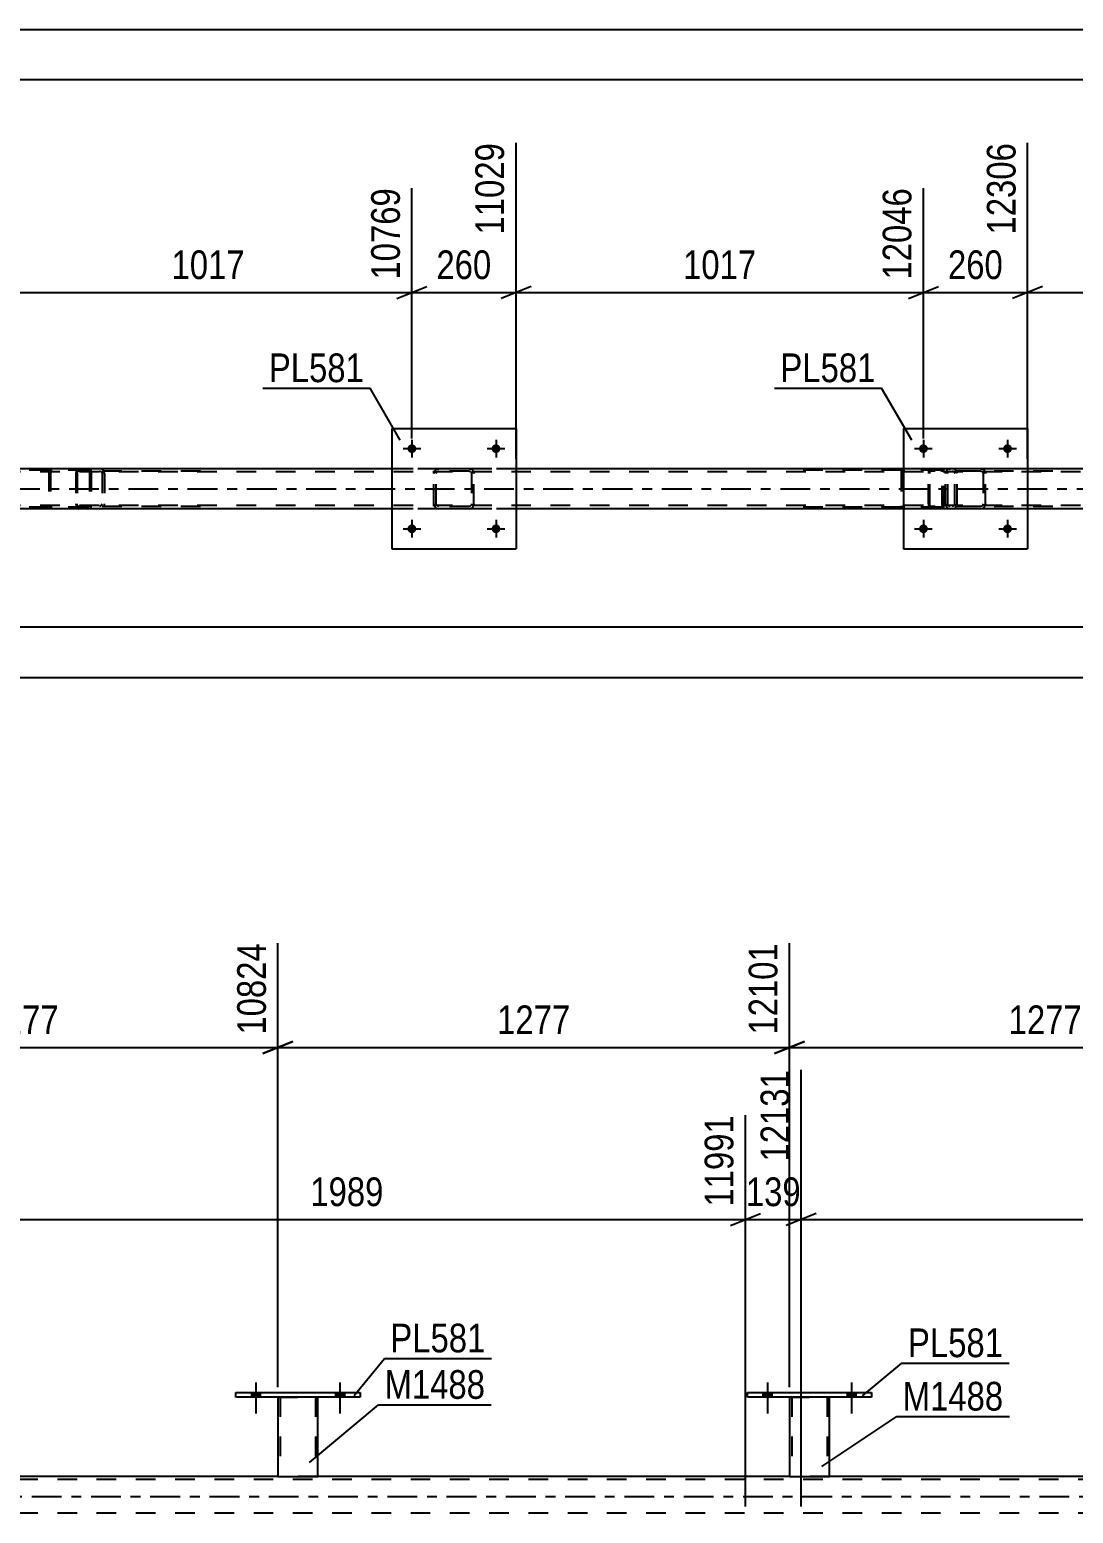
# Model space of a CAD drawing. Header units: millimetres. Extents: x 0 to 841, y 0 to 594.
# Drawn here: x 480.7 to 584.9, y 445.9 to 594 of the extents above; entities that cross this region are included whole.
import ezdxf

# ---------------------------------------------------------------- set-up
doc = ezdxf.new("R2010")
doc.units = ezdxf.units.MM
doc.linetypes.add('DXK_LINE_DOT2', pattern=[3.9198, 1.9599, -1.9599])
doc.linetypes.add('DXK_LINE_DOT3', pattern=[5.9187, 2.979, -0.9799, 0.9799, -0.9799])
doc.styles.add('Arial Narrow', font='ARIALN.TTF', dxfattribs={"height": 0.2})

# ---------------------------------------------------------------- blocks, each defined once
blk = doc.blocks.new('Unknown-815137657-1135')
at = {"color": 5, "linetype": 'Continuous'}
for p, q in [((841, 594), (0, 594)), ((836, 589), (5, 589))]:
    blk.add_line(p, q, dxfattribs=at)
blk = doc.blocks.new('Bolt-815137657-3129 - 3122')
at = {"linetype": 'Continuous'}
for points in [[(519.29, 544.17, -1), (518.41, 544.17, -1)], [(527.69, 544.17, -1), (526.81, 544.17, -1)]]:
    blk.add_hatch(color=1, dxfattribs=at).paths.add_polyline_path(points)
at = {"color": 1, "linetype": 'Continuous'}
for p, q in [((517.97, 544.17), (519.73, 544.17)), ((518.85, 545.05), (518.85, 543.29)), ((526.37, 544.17), (528.13, 544.17)), ((527.25, 545.05), (527.25, 543.29))]:
    blk.add_line(p, q, dxfattribs=at)
blk = doc.blocks.new('Bolt-815137657-3154 - 3122')
at = {"linetype": 'Continuous'}
for points in [[(570.37, 552.17, -1), (569.49, 552.17, -1)], [(578.77, 552.17, -1), (577.89, 552.17, -1)]]:
    blk.add_hatch(color=1, dxfattribs=at).paths.add_polyline_path(points)
at = {"color": 1, "linetype": 'Continuous'}
for p, q in [((569.93, 553.05), (569.93, 551.29)), ((578.33, 553.05), (578.33, 551.29)), ((569.05, 552.17), (570.81, 552.17)), ((577.45, 552.17), (579.21, 552.17))]:
    blk.add_line(p, q, dxfattribs=at)
blk = doc.blocks.new('Bolt-815137657-3155 - 3122')
at = {"linetype": 'Continuous'}
for points in [[(570.37, 544.17, -1), (569.49, 544.17, -1)], [(578.77, 544.17, -1), (577.89, 544.17, -1)]]:
    blk.add_hatch(color=1, dxfattribs=at).paths.add_polyline_path(points)
at = {"color": 1, "linetype": 'Continuous'}
for p, q in [((569.05, 544.17), (570.81, 544.17)), ((569.93, 545.05), (569.93, 543.29)), ((577.45, 544.17), (579.21, 544.17)), ((578.33, 545.05), (578.33, 543.29))]:
    blk.add_line(p, q, dxfattribs=at)
blk = doc.blocks.new('Part-815137657-3163 - 3122')
at = {"color": 2, "linetype": 'Continuous'}
for p, q in [((567.93, 554.17), (567.93, 542.17)), ((567.93, 554.17), (580.33, 554.17)), ((580.33, 554.17), (580.33, 542.17)), ((567.93, 542.17), (580.33, 542.17))]:
    blk.add_line(p, q, dxfattribs=at)
blk = doc.blocks.new('Part-815137657-3164 - 3122')
at = {"color": 7, "linetype": 'DXK_LINE_DOT2'}
for p, q in [((572.13, 549.69), (572.16, 549.87)), ((572.16, 549.87), (572.13, 549.69)), ((572.13, 546.65), (572.13, 549.69)), ((572.37, 549.69), (572.38, 549.78)), ((572.37, 546.65), (572.37, 549.69)), ((572.38, 549.78), (572.44, 549.86)), ((572.42, 550.13), (572.61, 550.17)), ((572.61, 550.17), (572.42, 550.13)), ((572.44, 549.86), (572.51, 549.91)), ((572.51, 549.91), (572.61, 549.93)), ((575.65, 550.17), (572.61, 550.17)), ((575.65, 549.93), (572.61, 549.93)), ((575.65, 550.17), (575.83, 550.13)), ((575.83, 550.13), (575.65, 550.17)), ((575.65, 549.93), (575.74, 549.91)), ((575.74, 549.91), (575.82, 549.86)), ((575.82, 549.86), (575.87, 549.78)), ((575.87, 549.78), (575.89, 549.69)), ((575.89, 549.69), (575.89, 546.65)), ((576.09, 549.87), (576.13, 549.69)), ((576.13, 549.69), (576.09, 549.87)), ((576.13, 546.65), (576.13, 549.69)), ((572.16, 546.46), (572.13, 546.65)), ((572.13, 546.65), (572.16, 546.46)), ((572.38, 546.55), (572.37, 546.65)), ((575.89, 546.65), (575.87, 546.55)), ((576.13, 546.65), (576.09, 546.46)), ((576.09, 546.46), (576.13, 546.65)), ((572.44, 546.48), (572.38, 546.55)), ((572.61, 546.17), (572.42, 546.2)), ((572.42, 546.2), (572.61, 546.17)), ((572.51, 546.42), (572.44, 546.48)), ((572.61, 546.41), (572.51, 546.42)), ((575.65, 546.41), (572.61, 546.41)), ((575.65, 546.17), (572.61, 546.17)), ((575.74, 546.42), (575.65, 546.41)), ((575.83, 546.2), (575.65, 546.17)), ((575.65, 546.17), (575.83, 546.2)), ((575.82, 546.48), (575.74, 546.42)), ((575.87, 546.55), (575.82, 546.48))]:
    blk.add_line(p, q, dxfattribs=at)
at = {"color": 7, "linetype": 'DXK_LINE_DOT3'}
blk.add_line((574.13, 548.17), (574.13, 548.17), dxfattribs=at)
at = {"color": 7, "linetype": 'DXK_LINE_DOT2'}
for centre, start, end in [((572.61, 549.69), 112.5, 157.5), ((572.61, 549.69), 112.5, 157.5), ((575.65, 549.69), 22.5, 67.5), ((575.65, 549.69), 22.5, 67.5), ((572.61, 546.65), 202.5, 247.5), ((572.61, 546.65), 202.5, 247.5), ((575.65, 546.65), 292.5, 337.5), ((575.65, 546.65), 292.5, 337.5)]:
    blk.add_arc(centre, 0.48, start, end, dxfattribs=at)
blk = doc.blocks.new('Part-815137657-3169 - 3122')
at = {"color": 2, "linetype": 'Continuous'}
for p, q in [((516.85, 554.17), (516.85, 542.17)), ((516.85, 554.17), (529.25, 554.17)), ((529.25, 554.17), (529.25, 542.17)), ((516.85, 542.17), (529.25, 542.17))]:
    blk.add_line(p, q, dxfattribs=at)
blk = doc.blocks.new('Part-815137657-3182 - 3122')
at = {"color": 7, "linetype": 'DXK_LINE_DOT2'}
for p, q in [((521.05, 549.69), (521.08, 549.87)), ((521.08, 549.87), (521.05, 549.69)), ((521.05, 546.65), (521.05, 549.69)), ((521.29, 549.69), (521.3, 549.78)), ((521.29, 546.65), (521.29, 549.69)), ((521.3, 549.78), (521.36, 549.86)), ((521.34, 550.13), (521.53, 550.17)), ((521.53, 550.17), (521.34, 550.13)), ((521.36, 549.86), (521.43, 549.91)), ((521.43, 549.91), (521.53, 549.93)), ((524.57, 550.17), (521.53, 550.17)), ((524.57, 549.93), (521.53, 549.93)), ((524.57, 550.17), (524.75, 550.13)), ((524.75, 550.13), (524.57, 550.17)), ((524.57, 549.93), (524.66, 549.91)), ((524.66, 549.91), (524.73, 549.86)), ((524.73, 549.86), (524.79, 549.78)), ((524.79, 549.78), (524.81, 549.69)), ((524.81, 549.69), (524.81, 546.65)), ((525.01, 549.87), (525.05, 549.69)), ((525.05, 549.69), (525.01, 549.87)), ((525.05, 546.65), (525.05, 549.69)), ((521.08, 546.46), (521.05, 546.65)), ((521.05, 546.65), (521.08, 546.46)), ((521.3, 546.55), (521.29, 546.65)), ((524.81, 546.65), (524.79, 546.55)), ((525.05, 546.65), (525.01, 546.46)), ((525.01, 546.46), (525.05, 546.65)), ((521.36, 546.48), (521.3, 546.55)), ((521.53, 546.17), (521.34, 546.2)), ((521.34, 546.2), (521.53, 546.17)), ((521.43, 546.42), (521.36, 546.48)), ((521.53, 546.41), (521.43, 546.42)), ((524.57, 546.41), (521.53, 546.41)), ((524.57, 546.17), (521.53, 546.17)), ((524.66, 546.42), (524.57, 546.41)), ((524.75, 546.2), (524.57, 546.17)), ((524.57, 546.17), (524.75, 546.2)), ((524.73, 546.48), (524.66, 546.42)), ((524.79, 546.55), (524.73, 546.48))]:
    blk.add_line(p, q, dxfattribs=at)
at = {"color": 7, "linetype": 'DXK_LINE_DOT3'}
blk.add_line((523.05, 548.17), (523.05, 548.17), dxfattribs=at)
at = {"color": 7, "linetype": 'DXK_LINE_DOT2'}
for centre, start, end in [((521.53, 549.69), 112.5, 157.5), ((521.53, 549.69), 112.5, 157.5), ((524.57, 549.69), 22.5, 67.5), ((524.57, 549.69), 22.5, 67.5), ((521.53, 546.65), 202.5, 247.5), ((521.53, 546.65), 202.5, 247.5), ((524.57, 546.65), 292.5, 337.5), ((524.57, 546.65), 292.5, 337.5)]:
    blk.add_arc(centre, 0.48, start, end, dxfattribs=at)
blk = doc.blocks.new('Part-815137657-3214 - 3122')
at = {"color": 7, "linetype": 'DXK_LINE_DOT2'}
for p, q in [((486.5, 550.17), (471.18, 550.17)), ((486.5, 550.01), (471.18, 550.01)), ((482.61, 549.97), (482.59, 549.85)), ((482.59, 549.85), (482.59, 546.49)), ((482.76, 549.85), (482.77, 549.91)), ((482.76, 549.85), (482.76, 546.49)), ((482.77, 549.91), (482.81, 549.96)), ((482.93, 550.17), (482.8, 550.14)), ((482.81, 549.96), (482.86, 549.99)), ((482.86, 549.99), (482.93, 550.01)), ((486.63, 550.14), (486.5, 550.17)), ((486.5, 550.01), (486.57, 549.99)), ((486.57, 549.99), (486.59, 549.98)), ((486.59, 549.98), (486.62, 549.96)), ((486.62, 549.96), (486.66, 549.91)), ((486.66, 549.91), (486.67, 549.85)), ((486.67, 549.85), (486.67, 546.49)), ((486.84, 549.85), (486.82, 549.97)), ((486.84, 549.85), (486.84, 546.49)), ((486.5, 546.33), (471.18, 546.33)), ((486.5, 546.17), (471.18, 546.17)), ((482.59, 546.49), (482.61, 546.36)), ((482.77, 546.43), (482.76, 546.49)), ((482.81, 546.37), (482.77, 546.43)), ((482.8, 546.19), (482.93, 546.17)), ((482.86, 546.34), (482.81, 546.37)), ((482.93, 546.33), (482.86, 546.34)), ((486.5, 546.33), (486.57, 546.34)), ((486.5, 546.17), (486.63, 546.19)), ((486.57, 546.34), (486.59, 546.35)), ((486.59, 546.35), (486.62, 546.37)), ((486.66, 546.43), (486.62, 546.37)), ((486.67, 546.49), (486.66, 546.43)), ((486.82, 546.36), (486.84, 546.49))]:
    blk.add_line(p, q, dxfattribs=at)
for centre, start, end in [((482.92, 549.83), 110.7583, 155.68), ((486.52, 549.83), 24.32, 69.2417), ((482.92, 546.5), 204.32, 249.2417)]:
    blk.add_arc(centre, 0.331, start, end, dxfattribs=at)
blk = doc.blocks.new('Bolt-815137657-3234 - 3122')
at = {"linetype": 'Continuous'}
for points in [[(519.29, 552.17, -1), (518.41, 552.17, -1)], [(527.69, 552.17, -1), (526.81, 552.17, -1)]]:
    blk.add_hatch(color=1, dxfattribs=at).paths.add_polyline_path(points)
at = {"color": 1, "linetype": 'Continuous'}
for p, q in [((518.85, 553.05), (518.85, 551.29)), ((527.25, 553.05), (527.25, 551.29)), ((517.97, 552.17), (519.73, 552.17)), ((526.37, 552.17), (528.13, 552.17))]:
    blk.add_line(p, q, dxfattribs=at)
blk = doc.blocks.new('Part-815137657-3261 - 3122')
at = {"color": 7, "linetype": 'DXK_LINE_DOT2'}
for p, q in [((571.64, 550.17), (556.31, 550.17)), ((571.64, 550.01), (556.31, 550.01)), ((567.75, 549.97), (567.72, 549.85)), ((567.72, 549.85), (567.72, 546.49)), ((567.89, 549.85), (567.91, 549.91)), ((567.89, 549.85), (567.89, 546.49)), ((567.91, 549.91), (567.94, 549.96)), ((568.06, 550.17), (567.93, 550.14)), ((567.94, 549.96), (568, 549.99)), ((568, 549.99), (568.06, 550.01)), ((571.77, 550.14), (571.64, 550.17)), ((571.64, 550.01), (571.7, 549.99)), ((571.7, 549.99), (571.76, 549.96)), ((571.76, 549.96), (571.8, 549.91)), ((571.8, 549.91), (571.81, 549.85)), ((571.81, 546.49), (571.81, 549.85)), ((571.98, 549.85), (571.95, 549.97)), ((571.98, 546.49), (571.98, 549.85)), ((571.64, 546.33), (556.31, 546.33)), ((571.64, 546.17), (556.31, 546.17)), ((567.72, 546.49), (567.75, 546.36)), ((567.91, 546.43), (567.89, 546.49)), ((567.94, 546.37), (567.91, 546.43)), ((567.93, 546.19), (568.06, 546.17)), ((568, 546.34), (567.94, 546.37)), ((568.06, 546.33), (568, 546.34)), ((571.7, 546.34), (571.64, 546.33)), ((571.64, 546.17), (571.77, 546.19)), ((571.76, 546.37), (571.7, 546.34)), ((571.8, 546.43), (571.76, 546.37)), ((571.81, 546.49), (571.8, 546.43)), ((571.95, 546.36), (571.98, 546.49))]:
    blk.add_line(p, q, dxfattribs=at)
for centre, start, end in [((568.05, 549.83), 110.7583, 155.68), ((571.65, 549.83), 24.32, 69.2417), ((568.05, 546.5), 204.32, 249.2417), ((571.65, 546.5), 290.7583, 335.68)]:
    blk.add_arc(centre, 0.331, start, end, dxfattribs=at)
blk = doc.blocks.new('Part-815137657-3274 - 3122')
at = {"color": 7, "linetype": 'DXK_LINE_DOT2'}
for p, q in [((485.32, 549.87), (485.3, 549.69)), ((485.3, 549.69), (485.3, 546.65)), ((485.38, 550.03), (485.32, 549.87)), ((485.47, 550.13), (485.38, 550.03)), ((485.43, 549.69), (485.44, 549.78)), ((485.43, 549.69), (485.43, 546.65)), ((485.44, 549.78), (485.47, 549.86)), ((485.57, 550.17), (485.47, 550.13)), ((485.47, 549.86), (485.52, 549.91)), ((485.52, 549.91), (485.57, 549.93)), ((497.73, 550.17), (485.57, 550.17)), ((497.73, 549.93), (485.57, 549.93)), ((486.84, 549.93), (486.84, 550.17)), ((487.85, 550.13), (487.66, 550.17)), ((487.66, 549.93), (487.76, 549.91)), ((487.76, 549.91), (487.84, 549.86)), ((487.84, 549.86), (487.89, 549.78)), ((487.89, 549.78), (487.91, 549.69)), ((487.91, 549.69), (487.91, 546.65)), ((488.13, 549.82), (488.12, 549.87)), ((488.16, 549.69), (488.13, 549.82)), ((488.16, 549.69), (488.16, 546.65)), ((485.3, 546.65), (485.32, 546.46)), ((485.44, 546.55), (485.43, 546.65)), ((487.89, 546.55), (487.9, 546.58)), ((487.9, 546.58), (487.91, 546.65)), ((488.12, 546.46), (488.15, 546.58)), ((488.15, 546.58), (488.16, 546.65)), ((485.32, 546.46), (485.38, 546.31)), ((485.38, 546.31), (485.47, 546.2)), ((485.46, 546.51), (485.44, 546.55)), ((485.47, 546.48), (485.46, 546.51)), ((485.52, 546.42), (485.47, 546.48)), ((485.47, 546.2), (485.57, 546.17)), ((485.57, 546.41), (485.52, 546.42)), ((497.73, 546.41), (485.57, 546.41)), ((497.73, 546.17), (485.57, 546.17)), ((486.84, 546.17), (486.84, 546.41)), ((487.76, 546.42), (487.66, 546.41)), ((487.66, 546.17), (487.85, 546.2)), ((487.84, 546.48), (487.76, 546.42)), ((487.89, 546.55), (487.84, 546.48))]:
    blk.add_line(p, q, dxfattribs=at)
blk.add_arc((487.67, 549.67), 0.492, 23.8494, 68.8059, dxfattribs=at)
blk = doc.blocks.new('Part-815137657-3295 - 3122')
at = {"color": 7, "linetype": 'DXK_LINE_DOT2'}
for p, q in [((570.45, 549.87), (570.43, 549.69)), ((570.43, 546.65), (570.43, 549.69)), ((570.51, 550.03), (570.45, 549.87)), ((570.6, 550.13), (570.51, 550.03)), ((570.57, 549.69), (570.58, 549.78)), ((570.57, 546.65), (570.57, 549.69)), ((570.58, 549.78), (570.61, 549.86)), ((570.7, 550.17), (570.6, 550.13)), ((570.61, 549.86), (570.65, 549.91)), ((570.65, 549.91), (570.7, 549.93)), ((582.86, 550.17), (570.7, 550.17)), ((582.86, 549.93), (570.7, 549.93)), ((571.98, 549.93), (571.98, 550.17)), ((572.99, 550.13), (572.79, 550.17)), ((572.79, 549.93), (572.89, 549.91)), ((572.89, 549.91), (572.97, 549.86)), ((572.97, 549.86), (573.03, 549.78)), ((573.03, 549.78), (573.05, 549.69)), ((573.05, 546.65), (573.05, 549.69)), ((573.3, 549.69), (573.26, 549.87)), ((573.3, 546.65), (573.3, 549.69)), ((570.43, 546.65), (570.45, 546.46)), ((570.58, 546.55), (570.57, 546.65)), ((573.05, 546.65), (573.03, 546.55)), ((573.26, 546.46), (573.3, 546.65)), ((570.45, 546.46), (570.51, 546.31)), ((570.51, 546.31), (570.6, 546.2)), ((570.61, 546.48), (570.58, 546.55)), ((570.6, 546.2), (570.7, 546.17)), ((570.65, 546.42), (570.61, 546.48)), ((570.7, 546.41), (570.65, 546.42)), ((582.86, 546.41), (570.7, 546.41)), ((582.86, 546.17), (570.7, 546.17)), ((571.98, 546.17), (571.98, 546.41)), ((572.89, 546.42), (572.79, 546.41)), ((572.79, 546.17), (572.99, 546.2)), ((572.97, 546.48), (572.89, 546.42)), ((573.03, 546.55), (572.97, 546.48))]:
    blk.add_line(p, q, dxfattribs=at)
for centre, start, end in [((572.81, 549.67), 23.8494, 68.8059), ((572.81, 546.66), 291.1941, 336.1506)]:
    blk.add_arc(centre, 0.492, start, end, dxfattribs=at)
blk = doc.blocks.new('Part-815137657-3335 - 3122')
at = {"color": 7, "linetype": 'DXK_LINE_DOT2'}
for p, q in [((750.25, 549.85), (88.07, 549.85)), ((750.25, 550.17), (210.36, 550.17)), ((529.25, 550.17), (516.85, 550.17)), ((580.33, 550.17), (567.93, 550.17)), ((750.25, 546.49), (88.07, 546.49)), ((750.25, 546.17), (108.2, 546.17)), ((529.25, 546.17), (516.85, 546.17)), ((580.33, 546.17), (567.93, 546.17))]:
    blk.add_line(p, q, dxfattribs=at)
at = {"color": 2, "linetype": 'Continuous'}
for p, q in [((516.85, 550.17), (478.16, 550.17)), ((567.93, 550.17), (529.25, 550.17)), ((619.01, 550.17), (580.33, 550.17)), ((516.85, 546.17), (478.16, 546.17)), ((567.93, 546.17), (529.25, 546.17)), ((619.01, 546.17), (580.33, 546.17))]:
    blk.add_line(p, q, dxfattribs=at)
at = {"color": 7, "linetype": 'DXK_LINE_DOT3'}
blk.add_line((88.07, 548.17), (750.25, 548.17), dxfattribs=at)
blk = doc.blocks.new('Bolt-815137657-4149 - 4128')
at = {"linetype": 'Continuous'}
for points in [[(553.91, 457.47), (554.79, 457.47), (554.79, 457.95), (553.91, 457.95)], [(562.31, 457.47), (563.19, 457.47), (563.19, 457.95), (562.31, 457.95)]]:
    blk.add_hatch(color=1, dxfattribs=at).paths.add_polyline_path(points)
at = {"color": 1, "linetype": 'Continuous'}
for p, q in [((553.91, 457.95), (553.91, 457.47)), ((554.35, 458.95), (554.35, 455.83)), ((554.79, 457.95), (554.79, 457.47)), ((562.31, 457.95), (562.31, 457.47)), ((562.75, 458.95), (562.75, 455.83)), ((563.19, 457.95), (563.19, 457.47))]:
    blk.add_line(p, q, dxfattribs=at)
blk = doc.blocks.new('Bolt-815137657-4150 - 4128')
at = {"linetype": 'Continuous'}
for points in [[(553.91, 457.47), (554.79, 457.47), (554.79, 457.95), (553.91, 457.95)], [(562.31, 457.47), (563.19, 457.47), (563.19, 457.95), (562.31, 457.95)]]:
    blk.add_hatch(color=1, dxfattribs=at).paths.add_polyline_path(points)
at = {"color": 1, "linetype": 'Continuous'}
for p, q in [((553.91, 457.95), (553.91, 457.47)), ((554.35, 458.95), (554.35, 455.83)), ((554.79, 457.95), (554.79, 457.47)), ((562.31, 457.95), (562.31, 457.47)), ((562.75, 458.95), (562.75, 455.83)), ((563.19, 457.95), (563.19, 457.47))]:
    blk.add_line(p, q, dxfattribs=at)
blk = doc.blocks.new('Bolt-815137657-4151 - 4128')
at = {"linetype": 'Continuous'}
for points in [[(502.83, 457.47), (503.71, 457.47), (503.71, 457.95), (502.83, 457.95)], [(511.23, 457.47), (512.11, 457.47), (512.11, 457.95), (511.23, 457.95)]]:
    blk.add_hatch(color=1, dxfattribs=at).paths.add_polyline_path(points)
at = {"color": 1, "linetype": 'Continuous'}
for p, q in [((502.83, 457.95), (502.83, 457.47)), ((503.27, 458.95), (503.27, 455.83)), ((503.71, 457.95), (503.71, 457.47)), ((511.23, 457.95), (511.23, 457.47)), ((511.67, 458.95), (511.67, 455.83)), ((512.11, 457.95), (512.11, 457.47))]:
    blk.add_line(p, q, dxfattribs=at)
blk = doc.blocks.new('Bolt-815137657-4152 - 4128')
at = {"linetype": 'Continuous'}
for points in [[(502.83, 457.47), (503.71, 457.47), (503.71, 457.95), (502.83, 457.95)], [(511.23, 457.47), (512.11, 457.47), (512.11, 457.95), (511.23, 457.95)]]:
    blk.add_hatch(color=1, dxfattribs=at).paths.add_polyline_path(points)
at = {"color": 1, "linetype": 'Continuous'}
for p, q in [((502.83, 457.95), (502.83, 457.47)), ((503.27, 458.95), (503.27, 455.83)), ((503.71, 457.95), (503.71, 457.47)), ((511.23, 457.95), (511.23, 457.47)), ((511.67, 458.95), (511.67, 455.83)), ((512.11, 457.95), (512.11, 457.47))]:
    blk.add_line(p, q, dxfattribs=at)
blk = doc.blocks.new('Part-815137657-4258 - 4128')
at = {"color": 2, "linetype": 'Continuous'}
for p, q in [((552.35, 457.95), (564.75, 457.95)), ((552.35, 457.47), (552.35, 457.95)), ((564.75, 457.95), (564.75, 457.47)), ((564.75, 457.47), (552.35, 457.47))]:
    blk.add_line(p, q, dxfattribs=at)
blk = doc.blocks.new('Part-815137657-4263 - 4128')
at = {"color": 2, "linetype": 'Continuous'}
for p, q in [((556.55, 457.47), (556.55, 449.56)), ((560.55, 449.56), (560.55, 457.47)), ((556.55, 449.56), (560.55, 449.56))]:
    blk.add_line(p, q, dxfattribs=at)
at = {"color": 7, "linetype": 'DXK_LINE_DOT2'}
for p, q in [((556.55, 457.47), (560.55, 457.47)), ((556.55, 457.47), (556.55, 457.47)), ((556.55, 457.47), (556.55, 457.47)), ((556.79, 457.47), (556.79, 449.56)), ((560.31, 457.47), (560.31, 449.56)), ((560.55, 457.47), (560.55, 457.47)), ((560.55, 457.47), (560.55, 457.47)), ((560.26, 449.56), (560.3, 449.56)), ((560.26, 449.56), (560.3, 449.56)), ((560.3, 449.56), (560.31, 449.56)), ((560.3, 449.56), (560.31, 449.56))]:
    blk.add_line(p, q, dxfattribs=at)
blk = doc.blocks.new('Part-815137657-4268 - 4128')
at = {"color": 2, "linetype": 'Continuous'}
for p, q in [((501.27, 457.95), (513.67, 457.95)), ((501.27, 457.47), (501.27, 457.95)), ((513.67, 457.95), (513.67, 457.47)), ((513.67, 457.47), (501.27, 457.47))]:
    blk.add_line(p, q, dxfattribs=at)
blk = doc.blocks.new('Part-815137657-4273 - 4128')
at = {"color": 2, "linetype": 'Continuous'}
for p, q in [((505.47, 457.47), (505.47, 449.56)), ((509.47, 449.56), (509.47, 457.47)), ((505.47, 449.56), (509.47, 449.56))]:
    blk.add_line(p, q, dxfattribs=at)
at = {"color": 7, "linetype": 'DXK_LINE_DOT2'}
for p, q in [((505.47, 457.47), (509.47, 457.47)), ((505.47, 457.47), (505.47, 457.47)), ((505.47, 457.47), (505.47, 457.47)), ((505.71, 457.47), (505.71, 449.56)), ((509.23, 457.47), (509.23, 449.56)), ((509.47, 457.47), (509.47, 457.47)), ((509.47, 457.47), (509.47, 457.47)), ((509.18, 449.56), (509.22, 449.56)), ((509.18, 449.56), (509.22, 449.56)), ((509.22, 449.56), (509.23, 449.56)), ((509.22, 449.56), (509.23, 449.56))]:
    blk.add_line(p, q, dxfattribs=at)
blk = doc.blocks.new('Part-815137657-4474 - 4128')
at = {"color": 7, "linetype": 'DXK_LINE_DOT2'}
for p, q in [((736.28, 449.24), (72.5, 449.24)), ((509.47, 449.56), (505.47, 449.56)), ((560.55, 449.56), (556.55, 449.56)), ((736.28, 445.88), (72.5, 445.88))]:
    blk.add_line(p, q, dxfattribs=at)
at = {"color": 2, "linetype": 'Continuous'}
for p, q in [((505.47, 449.56), (458.39, 449.56)), ((556.55, 449.56), (509.47, 449.56)), ((607.63, 449.56), (560.55, 449.56))]:
    blk.add_line(p, q, dxfattribs=at)
at = {"color": 7, "linetype": 'DXK_LINE_DOT3'}
blk.add_line((72.5, 447.56), (736.28, 447.56), dxfattribs=at)
blk = doc.blocks.new('StraightDimension-815137657-14474 - 3122')
at = {"color": 7, "linetype": 'Continuous'}
for p, q in [((529.25, 551.17), (529.25, 582.69)), ((518.85, 553.17), (518.85, 578.19)), ((517.35, 567.15), (520.35, 568.35)), ((518.85, 567.75), (529.25, 567.75)), ((530.75, 568.35), (527.75, 567.15))]:
    blk.add_line(p, q, dxfattribs=at)
at = {"color": 0}
blk.add_wipeout([(527.39, 568.5), (527.39, 572.7), (520.7, 572.7), (520.7, 568.5)], dxfattribs=at)
at = {"color": 3, "style": 'Arial Narrow'}
blk.add_text('260', height=2.863, dxfattribs=at).set_placement((521.3, 569.1))
at = {"color": 0, "linetype": 'Continuous'}
blk.add_wipeout([(528.65, 583.29), (524.45, 583.29), (524.45, 572.95), (528.65, 572.95)], dxfattribs=at)
at = {"color": 3, "linetype": 'Continuous', "style": 'Arial Narrow'}
blk.add_text('11029', height=2.863, rotation=90.0002, dxfattribs=at).set_placement((528.05, 573.55))
blk = doc.blocks.new('StraightDimension-815137657-3479 - 3122')
at = {"color": 7, "linetype": 'Continuous'}
blk.add_line((87.43, 529.32), (788.01, 529.32), dxfattribs=at)
blk = doc.blocks.new('StraightDimension-815137657-4047 - 3122')
at = {"color": 7, "linetype": 'Continuous'}
blk.add_line((88.07, 534.39), (787.37, 534.39), dxfattribs=at)
blk = doc.blocks.new('StraightDimension-815137657-14471 - 3122')
at = {"color": 7, "linetype": 'Continuous'}
for p, q in [((580.33, 551.17), (580.33, 582.69)), ((621.01, 553.17), (621.01, 578.19)), ((581.83, 568.35), (578.83, 567.15)), ((580.33, 567.75), (621.01, 567.75)), ((619.51, 567.15), (622.51, 568.35))]:
    blk.add_line(p, q, dxfattribs=at)
at = {"color": 0}
blk.add_wipeout([(604.92, 568.5), (604.92, 572.7), (596.41, 572.7), (596.41, 568.5)], dxfattribs=at)
at = {"color": 3, "style": 'Arial Narrow'}
blk.add_text('1017', height=2.863, dxfattribs=at).set_placement((597.01, 569.1))
at = {"color": 0, "linetype": 'Continuous'}
blk.add_wipeout([(620.41, 578.79), (616.21, 578.79), (616.21, 568.45), (620.41, 568.45)], dxfattribs=at)
at = {"color": 3, "linetype": 'Continuous', "style": 'Arial Narrow'}
blk.add_text('13323', height=2.863, rotation=90.0002, dxfattribs=at).set_placement((619.81, 569.05))
blk = doc.blocks.new('StraightDimension-815137657-14472 - 3122')
at = {"color": 7, "linetype": 'Continuous'}
for p, q in [((580.33, 551.17), (580.33, 582.69)), ((569.93, 553.17), (569.93, 578.19)), ((568.43, 567.15), (571.43, 568.35)), ((569.93, 567.75), (580.33, 567.75)), ((581.83, 568.35), (578.83, 567.15))]:
    blk.add_line(p, q, dxfattribs=at)
at = {"color": 0}
blk.add_wipeout([(578.47, 568.5), (578.47, 572.7), (571.78, 572.7), (571.78, 568.5)], dxfattribs=at)
at = {"color": 3, "style": 'Arial Narrow'}
blk.add_text('260', height=2.863, dxfattribs=at).set_placement((572.38, 569.1))
at = {"color": 0, "linetype": 'Continuous'}
blk.add_wipeout([(579.73, 583.29), (575.53, 583.29), (575.53, 572.95), (579.73, 572.95)], dxfattribs=at)
at = {"color": 3, "linetype": 'Continuous', "style": 'Arial Narrow'}
blk.add_text('12306', height=2.863, rotation=90.0002, dxfattribs=at).set_placement((579.13, 573.55))
blk = doc.blocks.new('StraightDimension-815137657-14473 - 3122')
at = {"color": 7, "linetype": 'Continuous'}
for p, q in [((529.25, 551.17), (529.25, 582.69)), ((569.93, 553.17), (569.93, 578.19)), ((530.75, 568.35), (527.75, 567.15)), ((529.25, 567.75), (569.93, 567.75)), ((568.43, 567.15), (571.43, 568.35))]:
    blk.add_line(p, q, dxfattribs=at)
at = {"color": 0}
blk.add_wipeout([(553.84, 568.5), (553.84, 572.7), (545.33, 572.7), (545.33, 568.5)], dxfattribs=at)
at = {"color": 3, "style": 'Arial Narrow'}
blk.add_text('1017', height=2.863, dxfattribs=at).set_placement((545.93, 569.1))
at = {"color": 0, "linetype": 'Continuous'}
blk.add_wipeout([(569.33, 578.79), (565.13, 578.79), (565.13, 568.45), (569.33, 568.45)], dxfattribs=at)
at = {"color": 3, "linetype": 'Continuous', "style": 'Arial Narrow'}
blk.add_text('12046', height=2.863, rotation=90.0002, dxfattribs=at).set_placement((568.73, 569.05))
blk = doc.blocks.new('StraightDimension-815137657-14475 - 3122')
at = {"color": 7, "linetype": 'Continuous'}
for p, q in [((478.16, 551.17), (478.16, 580.87)), ((518.85, 553.17), (518.85, 578.19)), ((479.66, 568.35), (476.66, 567.15)), ((478.16, 567.75), (518.85, 567.75)), ((517.35, 567.15), (520.35, 568.35))]:
    blk.add_line(p, q, dxfattribs=at)
at = {"color": 0}
blk.add_wipeout([(502.76, 568.5), (502.76, 572.7), (494.25, 572.7), (494.25, 568.5)], dxfattribs=at)
at = {"color": 3, "style": 'Arial Narrow'}
blk.add_text('1017', height=2.863, dxfattribs=at).set_placement((494.85, 569.1))
at = {"color": 0, "linetype": 'Continuous'}
blk.add_wipeout([(518.25, 578.79), (514.05, 578.79), (514.05, 568.45), (518.25, 568.45)], dxfattribs=at)
at = {"color": 3, "linetype": 'Continuous', "style": 'Arial Narrow'}
blk.add_text('10769', height=2.863, rotation=90.0002, dxfattribs=at).set_placement((517.65, 569.05))
blk = doc.blocks.new('StraightDimension-815137657-11723 - 4128')
at = {"color": 7, "linetype": 'Continuous'}
for p, q in [((505.47, 458.47), (505.47, 502.81)), ((454.39, 458.47), (454.39, 500.99)), ((455.89, 492.97), (452.89, 491.77)), ((454.39, 492.37), (505.47, 492.37)), ((503.97, 491.77), (506.97, 492.97))]:
    blk.add_line(p, q, dxfattribs=at)
at = {"color": 0}
blk.add_wipeout([(484.19, 493.12), (484.19, 497.32), (475.68, 497.32), (475.68, 493.12)], dxfattribs=at)
at = {"color": 3, "style": 'Arial Narrow'}
blk.add_text('1277', height=2.863, dxfattribs=at).set_placement((476.28, 493.72))
at = {"color": 0, "linetype": 'Continuous'}
blk.add_wipeout([(504.87, 503.41), (500.67, 503.41), (500.67, 493.07), (504.87, 493.07)], dxfattribs=at)
at = {"color": 3, "linetype": 'Continuous', "style": 'Arial Narrow'}
blk.add_text('10824', height=2.863, rotation=90.0002, dxfattribs=at).set_placement((504.27, 493.67))
blk = doc.blocks.new('StraightDimension-815137657-5621 - 4128')
at = {"color": 7, "linetype": 'Continuous'}
for p, q in [((557.73, 446.56), (557.73, 490.14)), ((552.15, 446.56), (552.15, 485.64)), ((550.65, 474.6), (553.65, 475.8)), ((559.23, 475.8), (556.23, 474.6)), ((552.15, 475.2), (557.73, 475.2))]:
    blk.add_line(p, q, dxfattribs=at)
at = {"color": 0}
blk.add_wipeout([(558.28, 475.95), (558.28, 480.15), (551.6, 480.15), (551.6, 475.95)], dxfattribs=at)
at = {"color": 3, "style": 'Arial Narrow'}
blk.add_text('139', height=2.863, dxfattribs=at).set_placement((552.2, 476.55))
at = {"color": 0, "linetype": 'Continuous'}
blk.add_wipeout([(557.13, 490.74), (552.93, 490.74), (552.93, 480.4), (557.13, 480.4)], dxfattribs=at)
at = {"color": 3, "linetype": 'Continuous', "style": 'Arial Narrow'}
blk.add_text('12131', height=2.863, rotation=90.0002, dxfattribs=at).set_placement((556.53, 481))
blk = doc.blocks.new('StraightDimension-815137657-11722 - 4128')
at = {"color": 7, "linetype": 'Continuous'}
for p, q in [((505.47, 458.47), (505.47, 502.81)), ((556.55, 458.47), (556.55, 502.81)), ((506.97, 492.97), (503.97, 491.77)), ((505.47, 492.37), (556.55, 492.37)), ((555.05, 491.77), (558.05, 492.97))]:
    blk.add_line(p, q, dxfattribs=at)
at = {"color": 0}
blk.add_wipeout([(535.27, 493.12), (535.27, 497.32), (526.76, 497.32), (526.76, 493.12)], dxfattribs=at)
at = {"color": 3, "style": 'Arial Narrow'}
blk.add_text('1277', height=2.863, dxfattribs=at).set_placement((527.36, 493.72))
at = {"color": 0, "linetype": 'Continuous'}
blk.add_wipeout([(555.95, 503.41), (551.75, 503.41), (551.75, 493.07), (555.95, 493.07)], dxfattribs=at)
at = {"color": 3, "linetype": 'Continuous', "style": 'Arial Narrow'}
blk.add_text('12101', height=2.863, rotation=90.0002, dxfattribs=at).set_placement((555.35, 493.67))
blk = doc.blocks.new('StraightDimension-815137657-5602 - 4128')
at = {"color": 7, "linetype": 'Continuous'}
for p, q in [((472.59, 446.56), (472.59, 490.14)), ((552.15, 446.56), (552.15, 485.64)), ((474.09, 475.8), (471.09, 474.6)), ((550.65, 474.6), (553.65, 475.8)), ((472.59, 475.2), (552.15, 475.2))]:
    blk.add_line(p, q, dxfattribs=at)
at = {"color": 0}
blk.add_wipeout([(516.63, 475.95), (516.63, 480.15), (508.11, 480.15), (508.11, 475.95)], dxfattribs=at)
at = {"color": 3, "style": 'Arial Narrow'}
blk.add_text('1989', height=2.863, dxfattribs=at).set_placement((508.71, 476.55))
at = {"color": 0, "linetype": 'Continuous'}
blk.add_wipeout([(551.55, 486.24), (547.35, 486.24), (547.35, 475.9), (551.55, 475.9)], dxfattribs=at)
at = {"color": 3, "linetype": 'Continuous', "style": 'Arial Narrow'}
blk.add_text('11991', height=2.863, rotation=90.0002, dxfattribs=at).set_placement((550.95, 476.5))
blk = doc.blocks.new('StraightDimension-815137657-5640 - 4128')
at = {"color": 7, "linetype": 'Continuous'}
for p, q in [((557.73, 446.56), (557.73, 490.14)), ((637.28, 446.56), (637.28, 485.64)), ((559.23, 475.8), (556.23, 474.6)), ((635.78, 474.6), (638.78, 475.8)), ((557.73, 475.2), (637.28, 475.2))]:
    blk.add_line(p, q, dxfattribs=at)
at = {"color": 0}
blk.add_wipeout([(601.76, 475.95), (601.76, 480.15), (593.25, 480.15), (593.25, 475.95)], dxfattribs=at)
at = {"color": 3, "style": 'Arial Narrow'}
blk.add_text('1989', height=2.863, dxfattribs=at).set_placement((593.85, 476.55))
at = {"color": 0, "linetype": 'Continuous'}
blk.add_wipeout([(636.68, 486.24), (632.48, 486.24), (632.48, 475.9), (636.68, 475.9)], dxfattribs=at)
at = {"color": 3, "linetype": 'Continuous', "style": 'Arial Narrow'}
blk.add_text('14120', height=2.863, rotation=90.0002, dxfattribs=at).set_placement((636.08, 476.5))
blk = doc.blocks.new('StraightDimension-815137657-11721 - 4128')
at = {"color": 7, "linetype": 'Continuous'}
for p, q in [((556.55, 458.47), (556.55, 502.81)), ((607.63, 458.47), (607.63, 502.81)), ((558.05, 492.97), (555.05, 491.77)), ((556.55, 492.37), (607.63, 492.37)), ((606.13, 491.77), (609.13, 492.97))]:
    blk.add_line(p, q, dxfattribs=at)
at = {"color": 0}
blk.add_wipeout([(586.35, 493.12), (586.35, 497.32), (577.84, 497.32), (577.84, 493.12)], dxfattribs=at)
at = {"color": 3, "style": 'Arial Narrow'}
blk.add_text('1277', height=2.863, dxfattribs=at).set_placement((578.44, 493.72))
at = {"color": 0, "linetype": 'Continuous'}
blk.add_wipeout([(607.03, 503.41), (602.83, 503.41), (602.83, 493.07), (607.03, 493.07)], dxfattribs=at)
at = {"color": 3, "linetype": 'Continuous', "style": 'Arial Narrow'}
blk.add_text('13378', height=2.863, rotation=90.0002, dxfattribs=at).set_placement((606.43, 493.67))
blk = doc.blocks.new('Mark-815137657-3159 - 3122')
at = {"color": 0}
blk.add_wipeout([(565.16, 558.81), (565.16, 561.81), (555.65, 561.81), (555.65, 558.81)], dxfattribs=at)
blk.add_wipeout([(565.16, 558.81), (565.16, 561.81), (555.65, 561.81), (555.65, 558.81)], dxfattribs=at)
at = {"color": 30, "linetype": 'Continuous'}
for p in [(555.05, 558.21), (568.76, 553.02)]:
    blk.add_line(p, (565.76, 558.21), dxfattribs=at)
at = {"color": 3, "style": 'Arial Narrow'}
blk.add_text('PL581', height=2.863, dxfattribs=at).set_placement((555.65, 558.81))
blk = doc.blocks.new('Mark-815137657-3165 - 3122')
at = {"color": 0}
blk.add_wipeout([(514.08, 558.81), (514.08, 561.81), (504.57, 561.81), (504.57, 558.81)], dxfattribs=at)
blk.add_wipeout([(514.08, 558.81), (514.08, 561.81), (504.57, 561.81), (504.57, 558.81)], dxfattribs=at)
at = {"color": 30, "linetype": 'Continuous'}
for p in [(503.97, 558.21), (517.68, 553.02)]:
    blk.add_line(p, (514.68, 558.21), dxfattribs=at)
at = {"color": 3, "style": 'Arial Narrow'}
blk.add_text('PL581', height=2.863, dxfattribs=at).set_placement((504.57, 558.81))
blk = doc.blocks.new('Mark-815137657-4254 - 4128')
at = {"color": 0}
blk.add_wipeout([(577.89, 461.47), (577.89, 464.47), (568.39, 464.47), (568.39, 461.47)], dxfattribs=at)
blk.add_wipeout([(577.89, 461.47), (577.89, 464.47), (568.39, 464.47), (568.39, 461.47)], dxfattribs=at)
at = {"color": 30, "linetype": 'Continuous'}
for p, q in [((563.86, 457.61), (567.79, 460.87)), ((567.79, 460.87), (578.49, 460.87))]:
    blk.add_line(p, q, dxfattribs=at)
at = {"color": 3, "style": 'Arial Narrow'}
blk.add_text('PL581', height=2.863, dxfattribs=at).set_placement((568.39, 461.47))
blk = doc.blocks.new('Mark-815137657-4259 - 4128')
at = {"color": 0}
blk.add_wipeout([(577.91, 456.14), (577.91, 459.14), (567.86, 459.14), (567.86, 456.14)], dxfattribs=at)
blk.add_wipeout([(577.91, 456.14), (577.91, 459.14), (567.86, 459.14), (567.86, 456.14)], dxfattribs=at)
at = {"color": 30, "linetype": 'Continuous'}
for p, q in [((559.78, 450.56), (567.26, 455.54)), ((567.26, 455.54), (578.51, 455.54))]:
    blk.add_line(p, q, dxfattribs=at)
at = {"color": 3, "style": 'Arial Narrow'}
blk.add_text('M1488', height=2.863, dxfattribs=at).set_placement((567.86, 456.14))
blk = doc.blocks.new('Mark-815137657-4264 - 4128')
at = {"color": 0}
blk.add_wipeout([(526.2, 461.95), (526.2, 464.95), (516.7, 464.95), (516.7, 461.95)], dxfattribs=at)
blk.add_wipeout([(526.2, 461.95), (526.2, 464.95), (516.7, 464.95), (516.7, 461.95)], dxfattribs=at)
at = {"color": 30, "linetype": 'Continuous'}
for p, q in [((513.1, 457.63), (516.1, 461.35)), ((516.1, 461.35), (526.8, 461.35))]:
    blk.add_line(p, q, dxfattribs=at)
at = {"color": 3, "style": 'Arial Narrow'}
blk.add_text('PL581', height=2.863, dxfattribs=at).set_placement((516.7, 461.95))
blk = doc.blocks.new('Mark-815137657-4269 - 4128')
at = {"color": 0}
blk.add_wipeout([(526.17, 457.31), (526.17, 460.31), (516.12, 460.31), (516.12, 457.31)], dxfattribs=at)
blk.add_wipeout([(526.17, 457.31), (526.17, 460.31), (516.12, 460.31), (516.12, 457.31)], dxfattribs=at)
at = {"color": 30, "linetype": 'Continuous'}
for p, q in [((508.64, 450.94), (515.52, 456.71)), ((515.52, 456.71), (526.77, 456.71))]:
    blk.add_line(p, q, dxfattribs=at)
at = {"color": 3, "style": 'Arial Narrow'}
blk.add_text('M1488', height=2.863, dxfattribs=at).set_placement((516.12, 457.31))

msp = doc.modelspace()

# ---------------------------------------------------------------- block references
for name in ['Unknown-815137657-1135', 'Part-815137657-3169 - 3122', 'Part-815137657-3163 - 3122', 'Bolt-815137657-3234 - 3122', 'Bolt-815137657-3154 - 3122', 'Part-815137657-3335 - 3122', 'Part-815137657-3214 - 3122', 'Part-815137657-3274 - 3122', 'Part-815137657-3182 - 3122', 'Part-815137657-3261 - 3122', 'Part-815137657-3295 - 3122', 'Part-815137657-3164 - 3122', 'Bolt-815137657-3129 - 3122', 'Bolt-815137657-3155 - 3122', 'Part-815137657-4268 - 4128', 'Bolt-815137657-4151 - 4128', 'Bolt-815137657-4152 - 4128', 'Part-815137657-4258 - 4128', 'Bolt-815137657-4149 - 4128', 'Bolt-815137657-4150 - 4128', 'Part-815137657-4273 - 4128', 'Part-815137657-4263 - 4128', 'Part-815137657-4474 - 4128']:
    msp.add_blockref(name, (0, 0))

# ---------------------------------------------------------------- next in the draw order: block references
for name in ['StraightDimension-815137657-14474 - 3122', 'StraightDimension-815137657-14471 - 3122', 'StraightDimension-815137657-3479 - 3122', 'StraightDimension-815137657-11723 - 4128', 'StraightDimension-815137657-5621 - 4128']:
    msp.add_blockref(name, (0, 0))

# ---------------------------------------------------------------- next in the draw order: block references
for name in ['StraightDimension-815137657-14472 - 3122', 'StraightDimension-815137657-14475 - 3122', 'StraightDimension-815137657-4047 - 3122', 'StraightDimension-815137657-11722 - 4128']:
    msp.add_blockref(name, (0, 0))

# ---------------------------------------------------------------- next in the draw order: block references
for name in ['StraightDimension-815137657-14473 - 3122', 'Mark-815137657-3165 - 3122', 'StraightDimension-815137657-5602 - 4128', 'StraightDimension-815137657-5640 - 4128']:
    msp.add_blockref(name, (0, 0))

# ---------------------------------------------------------------- next in the draw order: block references
for name in ['Mark-815137657-3159 - 3122', 'StraightDimension-815137657-11721 - 4128', 'Mark-815137657-4264 - 4128']:
    msp.add_blockref(name, (0, 0))

# ---------------------------------------------------------------- next in the draw order: block references
for name in ['Mark-815137657-4254 - 4128', 'Mark-815137657-4269 - 4128']:
    msp.add_blockref(name, (0, 0))

# ---------------------------------------------------------------- next in the draw order: block references
msp.add_blockref('Mark-815137657-4259 - 4128', (0, 0))

doc.saveas('drawing.dxf')
